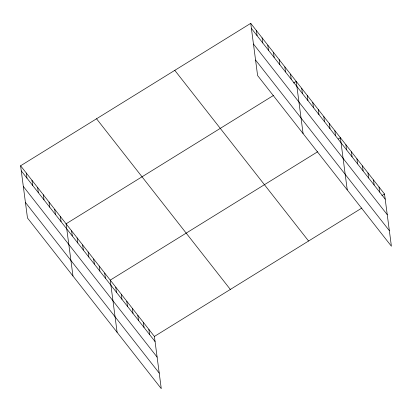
<?xml version="1.0" encoding="UTF-8"?>
<svg xmlns="http://www.w3.org/2000/svg" width="412" height="412" viewBox="0 0 412 412"><rect width="100%" height="100%" fill="white"/><g stroke="black" fill="none" stroke-linecap="round" stroke-linejoin="round"><path stroke-width="0.62" d="M20.6 165.778L154.397 336.444L161.267 388.655L27.475 217.984L20.6 165.778L250.733 23.345L384.525 194.016L391.4 246.222L257.603 75.556L250.733 23.345M273.542 95.409L66.09 223.804L72.965 276.014M293.586 83.003L296.223 81.375L303.093 133.581M317.698 151.729L110.241 280.124L117.116 332.335M338.262 138.998L340.374 137.696L347.249 189.901M154.397 336.444L361.849 208.05M381.888 195.643L384.525 194.016M251.408 28.469L385.199 199.135M253.452 44.007L387.244 214.673M255.558 60.018L389.355 230.684M174.786 70.349L308.583 241.015M96.542 118.774L230.339 289.44M21.275 170.898L155.072 341.563M23.319 186.435L157.116 357.106M25.426 202.447L159.223 373.112M379.009 186.976L379.684 192.095M373.488 179.936L374.163 185.055M367.968 172.896L368.642 178.015M362.452 165.856L363.127 170.975M356.931 158.816L357.606 163.935M351.41 151.776L352.085 156.895M345.895 144.736L346.569 149.855M334.853 130.655L335.528 135.775M329.337 123.615L330.012 128.735M323.817 116.575L324.491 121.695M318.296 109.535L318.97 114.654M312.78 102.495L313.455 107.614M307.259 95.455L307.934 100.574M301.738 88.415L302.413 93.534M290.537 74.119L291.207 79.238M284.846 66.868L285.521 71.987M279.161 59.611L279.836 64.736M273.475 52.36L274.15 57.479M267.79 45.104L268.464 50.228M262.104 37.852L262.779 42.972M256.418 30.601L257.093 35.72M148.876 329.404L149.551 334.523M143.355 322.364L144.03 327.483M137.84 315.324L138.514 320.443M132.319 308.284L132.994 313.403M126.798 301.244L127.473 306.363M121.282 294.204L121.957 299.323M115.762 287.164L116.436 292.283M104.725 273.084L105.4 278.203M99.204 266.044L99.879 271.163M93.684 259.004L94.358 264.123M88.168 251.964L88.843 257.083M82.647 244.924L83.322 250.043M77.126 237.884L77.801 243.003M71.611 230.844L72.285 235.963M60.404 216.552L61.079 221.671M54.719 209.296L55.393 214.42M49.033 202.045L49.708 207.164M43.348 194.788L44.017 199.913M37.657 187.537L38.331 192.656M31.971 180.286L32.646 185.405M26.286 173.03L26.96 178.149"/></g></svg>
